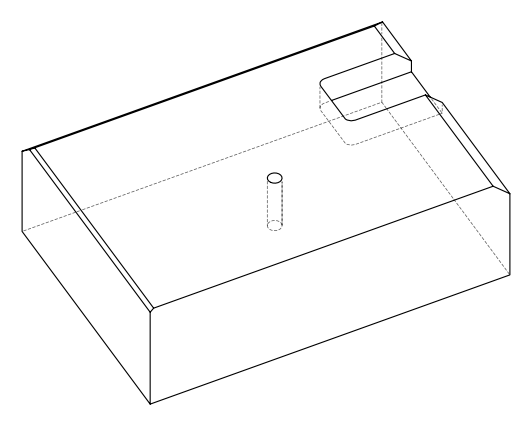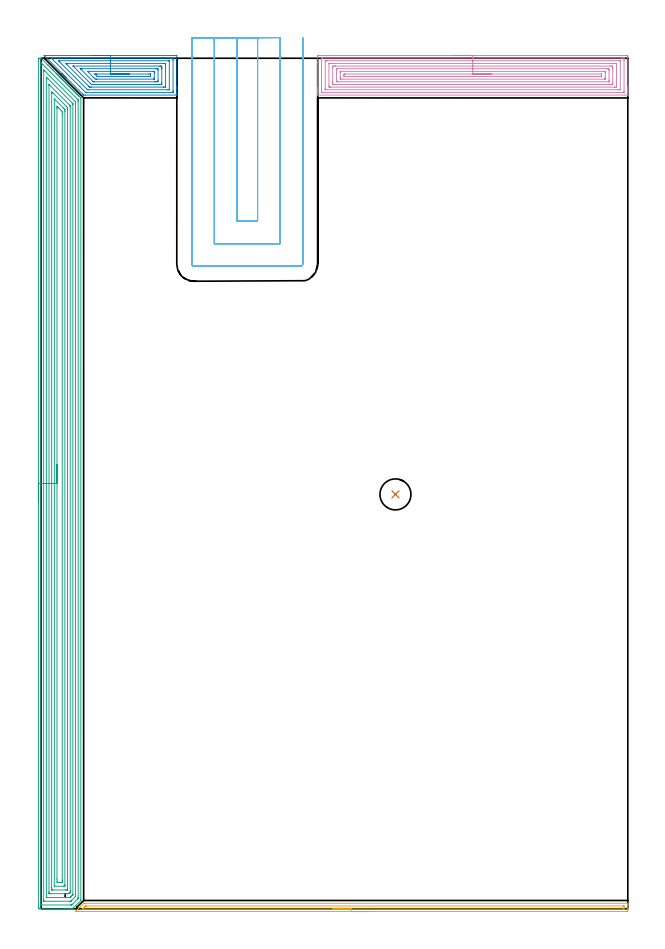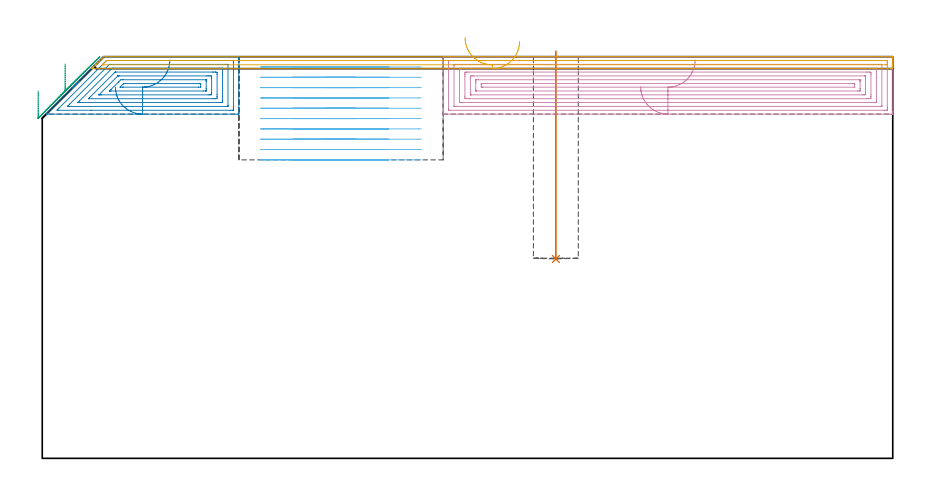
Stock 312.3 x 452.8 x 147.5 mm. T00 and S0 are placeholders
(PLAN: 6 operations, 2 tool changes, 67.4 min)
(1 INDEXABLE_INSERT_DRILL_BLIND_HOLE_FROM_SOLID | STEP1POCKET | NXT0302_004 | 0.31 min | 15811 mm3)
(2 AREA_MILL | FG_CHAMFER_SURFACE | UGT0205_001 | 4.16 min | 17662 mm3)
(3 AREA_MILL_1 | FG_CHAMFER_SURFACE_1 | UGT0205_001 | 28.77 min | 112359 mm3)
(4 AREA_MILL_2 | FG_CHAMFER_SURFACE_2 | UGT0205_001 | 10.86 min | 38532 mm3)
(5 AREA_MILL_3 | FG_CHAMFER_SURFACE_3 | UGT0205_001 | 4.84 min | 2818 mm3)
(6 MILL_SLOT | SLOT_PARTIAL_RECTANGULAR | NXT0201_012 | Follow Part, ap 4, ae 75% | 18.44 min | 332544 mm3)
(TOOL NXT0302_004 | Index. Insert Drill 16.5mm [880-D1650L20-05] | D16.5 PA176 FL83 Z2)
(TOOL UGT0205_001 | Chamfer Mill 20 x 3 x 45 deg. | D20 FL50 Z2)
(TOOL NXT0201_012 | ENDMILL 16mm [2P460-1600-NA 1630] | D16 FL38 Z6)
(OP 1 INDEXABLE_INSERT_DRILL_BLIND_HOLE_FROM_SOLID)
G17 G21 G94 G90
T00 M6
G54
G17 G0 G90 X188.6 Y220.6 S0 M3
G43 Z157.5 H1
G94 G81 G98 Z73.2 F250. R149.5
G80
M5
M2
(OP 2 AREA_MILL)
G17 G21 G94 G90
T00 M6
G54
G17 G0 G90 X26.85 Y454.3 S1061 M3
G43 Z157.5 H0
Z136.4
G94 G1 X26.888 Z135.528 F250.
X27.002 Z134.663
X27.191 Z133.812
X27.453 Z132.98
X27.787 Z132.174
X28.19 Z131.4
X28.658 Z130.664
X29.19 Z129.972
X29.779 Z129.329
X30.422 Z128.74
X31.114 Z128.208
X31.85 Z127.74
X32.624 Z127.337
X33.43 Z127.003
X34.262 Z126.741
X35.114 Z126.552
X35.978 Z126.438
X36.85 Z126.4
X71.611
X72.072 Y454.294 Z126.403
X72.19 Y454.291 Z126.406
X72.2 Y454.168 Z126.529
Y437.732 Z142.963
Y437.15 Z143.544
Y436.554 Z144.143
Y436.27 Z144.426
Y434.51 Z146.184
Y433.943 Z146.756
Y433.631 Z147.068
X72.199 Y433.476 Z147.223
X72.19 Y433.206 Z147.493
X72.056 Y433.2 Z147.5
X23.48
X22.619 Y433.205 Z147.495
X22.6 Y433.207 Z147.493
X22.589 Y433.213 Z147.486
X22.169 Y433.631 Z147.069
X13.503 Y442.295 Z138.402
X13.368 Y442.43 Z138.266
X13.231 Y442.568 Z138.129
X13.069 Y442.73 Z137.968
X12.928 Y442.87 Z137.826
X12.785 Y443.014 Z137.684
X12.635 Y443.164 Z137.533
X12.488 Y443.31 Z137.385
X12.339 Y443.46 Z137.238
X12.2 Y443.599 Z137.099
X12.048 Y443.75 Z136.945
X11.894 Y443.905 Z136.793
X11.766 Y444.033 Z136.665
X11.607 Y444.19 Z136.505
X11.448 Y444.351 Z136.347
X11.331 Y444.468 Z136.23
X11.167 Y444.63 Z136.065
X11.002 Y444.797 Z135.901
X1.801 Y453.998 Z126.701
X1.644 Y454.159 Z126.54
X1.519 Y454.293 Z126.406
X1.644 Y454.3 Z126.4
X36.85
Y452.886 Z127.814
X69.042
X69.828 Y452.885 Z127.815
X69.935 Y452.884 Z127.816
X70.174 Y452.879 Z127.821
X70.19 Y452.802 Z127.898
X70.197 Y452.626 Z128.074
X70.199 Y452.11 Z128.59
X70.2 Y451.742 Z128.958
X70.199 Y435.39 Z145.31
X70.198 Y435.025 Z145.675
X70.19 Y434.657 Z146.043
X70.187 Y434.62 Z146.08
X70.171 Y434.619 Z146.081
X70.123 Y434.616 Z146.084
X70.025 Y434.615 Z146.085
X69.828 Y434.614 Z146.086
X24.266 Y434.615 Z146.085
X23.874 Y434.618 Z146.082
X23.678 Y434.621 Z146.079
X23.632 Y434.629 Z146.071
X23.575 Y434.681 Z146.019
X23.48 Y434.771 Z145.929
X20.643 Y437.606 Z143.094
X6.141 Y452.11 Z128.59
X5.654 Y452.599 Z128.101
X5.461 Y452.8 Z127.9
X5.41 Y452.879 Z127.821
X5.654 Y452.884 Z127.816
X5.761 Y452.885 Z127.815
X17.91 Y452.886 Z127.814
X36.85
Y451.472 Z129.228
X67.801 Y451.471 Z129.229
X68.045 Y451.469 Z129.231
X68.127 Y451.468 Z129.232
X68.183 Y451.465 Z129.235
X68.19 Y451.382 Z129.318
X68.196 Y451.23 Z129.47
X68.199 Y451.078 Z129.622
Y436.27 Z144.43
X68.198 Y436.12 Z144.581
X68.193 Y436.068 Z144.632
X68.189 Y436.035 Z144.665
X68.167 Y436.034 Z144.666
X68.045 Y436.031 Z144.669
X67.399 Y436.029 Z144.671
X67.154 Y436.028 Z144.672
X25.263 Y436.029 Z144.671
X25.018 Y436.03 Z144.67
X24.855 Y436.032 Z144.668
X24.725 Y436.035 Z144.665
X24.667 Y436.044 Z144.656
X24.372 Y436.327 Z144.373
X10.111 Y450.588 Z130.112
X9.476 Y451.23 Z129.47
X9.268 Y451.443 Z129.257
X9.255 Y451.465 Z129.235
X9.327 Y451.467 Z129.233
X9.457 Y451.47 Z129.23
X9.621 Y451.471 Z129.229
X9.866 Y451.472 Z129.228
X36.85
Y450.057 Z130.643
X65.372
X65.669 Y450.056 Z130.644
X66.089 Y450.052 Z130.648
X66.182 Y450.05 Z130.65
X66.19 Y449.887 Z130.813
X66.199 Y449.532 Z131.168
X66.2 Y449.47 Z131.23
X66.199 Y437.621 Z143.079
X66.197 Y437.519 Z143.181
X66.193 Y437.469 Z143.231
X66.19 Y437.45 Z143.25
X66.164 Y437.448 Z143.252
X65.965 Y437.445 Z143.255
X65.372 Y437.443 Z143.257
X65.075
X26.749
X26.154 Y437.444 Z143.256
X25.854 Y437.446 Z143.254
X25.715 Y437.45 Z143.25
X25.415 Y437.738 Z142.962
X25.263 Y437.886 Z142.814
X13.679 Y449.47 Z131.23
X13.248 Y449.908 Z130.792
X13.145 Y450.015 Z130.685
X13.114 Y450.051 Z130.649
X13.141 Y450.053 Z130.647
X13.23 Y450.055 Z130.645
X13.676 Y450.057 Z130.643
X13.972
X36.85
Y448.643 Z132.057
X62.698
X63.538 Y448.64 Z132.06
X63.589 Y448.638 Z132.062
X64.19 Y448.59 Z132.11
X64.198 Y447.988 Z132.712
X64.199 Y447.71 Z132.99
X64.2 Y447.107 Z133.593
X64.199 Y439.79 Z140.91
X64.196 Y439.191 Z141.509
X64.19 Y438.91 Z141.79
X63.638 Y438.862 Z141.838
X63.589 Y438.86 Z141.84
X62.752 Y438.857 Z141.843
X62.698
X27.046
X26.992 Y438.859 Z141.841
X26.884 Y438.864 Z141.836
X26.737 Y438.873 Z141.827
X26.696 Y438.91 Z141.79
X26.154 Y439.444 Z141.256
X17.241 Y448.357 Z132.343
X17.012 Y448.59 Z132.11
X16.981 Y448.624 Z132.076
X16.972 Y448.636 Z132.064
X17.026 Y448.639 Z132.061
X17.133 Y448.642 Z132.058
X17.187 Y448.643 Z132.057
X17.241
X36.85
Y447.229 Z133.471
X60.915 Y447.228 Z133.472
X61.405 Y447.226 Z133.474
X61.806 Y447.222 Z133.478
X62.19 Y447.212 Z133.488
X62.195 Y446.83 Z133.87
X62.199 Y446.442 Z134.258
Y441.162 Z139.538
X62.196 Y440.67 Z140.03
X62.193 Y440.289 Z140.411
X61.806 Y440.278 Z140.422
X61.317 Y440.273 Z140.427
X60.915 Y440.272 Z140.428
X60.428 Y440.271 Z140.429
X28.341
X27.937 Y440.273 Z140.427
X27.803 Y440.276 Z140.424
X27.784 Y440.278 Z140.422
X27.766 Y440.29 Z140.41
X27.728 Y440.323 Z140.377
X27.656 Y440.392 Z140.308
X20.936 Y447.113 Z133.587
X20.855 Y447.196 Z133.504
X20.834 Y447.22 Z133.48
Y447.224 Z133.476
X20.837 Y447.225 Z133.475
X20.889 Y447.227 Z133.473
X21.294 Y447.229 Z133.471
X21.698
X36.85
Y445.815 Z134.885
X59.27 Y445.814 Z134.886
X60.024 Y445.81 Z134.89
X60.168 Y445.808 Z134.892
X60.191 Y445.795 Z134.905
X60.196 Y445.78 Z134.92
X60.2 Y445.07 Z135.63
Y444.896 Z135.804
Y442.256 Z138.444
X60.199 Y442.082 Z138.618
X60.193 Y441.735 Z138.965
X60.19 Y441.692 Z139.008
X60.186 Y441.69 Z139.01
X60.165 Y441.688 Z139.012
X60.118 Y441.686 Z139.014
X60.024 Y441.685 Z139.015
X29.72 Y441.686 Z139.014
X29.582
X28.828 Y441.692 Z139.008
X28.07 Y442.43 Z138.27
X27.937 Y442.561 Z138.139
X25.263 Y445.235 Z135.465
X24.716 Y445.793 Z134.907
X24.707 Y445.809 Z134.891
X24.732 Y445.81 Z134.89
X24.807 Y445.813 Z134.887
X24.959 Y445.814 Z134.886
X25.263 Y445.815 Z134.885
X36.85
Y444.4 Z136.3
X57.35
X58.03 Y444.399 Z136.301
X58.127 Y444.396 Z136.304
X58.145 Y444.394 Z136.306
X58.19 Y444.375 Z136.325
X58.199 Y444.232 Z136.468
X58.198 Y443.31 Z137.39
X58.19 Y443.107 Z137.593
X57.776 Y443.102 Z137.598
X57.562 Y443.1 Z137.6
X30.611
X29.931 Y443.102 Z137.598
X29.88 Y443.104 Z137.596
X29.858 Y443.106 Z137.594
X29.808 Y443.149 Z137.551
X29.72 Y443.229 Z137.471
X28.758 Y444.19 Z136.51
X28.689 Y444.262 Z136.438
X28.569 Y444.39 Z136.31
X28.622 Y444.394 Z136.306
X28.828 Y444.397 Z136.303
X29.507 Y444.4 Z136.3
X29.72
X36.85
X37.722 Z136.338
X38.586 Z136.451
X39.438 Z136.64
X40.27 Z136.903
X41.076 Z137.236
X41.85 Z137.639
X42.586 Z138.108
X43.278 Z138.639
X43.921 Z139.228
X44.51 Z139.872
X45.041 Z140.564
X45.51 Z141.3
X45.913 Z142.073
X46.247 Z142.879
X46.509 Z143.711
X46.698 Z144.563
X46.812 Z145.428
X46.85 Z146.3
G0 Z157.5
M5
M2
(OP 3 AREA_MILL_1)
G17 G21 G94 G90
T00 M6
G54
G17 G0 G90 X-1.5 Y216.4 S1061 M3
G43 Z157.5 H0
Z134.9
G94 G1 Y216.438 Z134.028 F250.
Y216.552 Z133.163
Y216.741 Z132.312
Y217.003 Z131.48
Y217.337 Z130.674
Y217.74 Z129.9
Y218.208 Z129.164
Y218.74 Z128.472
Y219.329 Z127.829
Y219.972 Z127.24
Y220.664 Z126.708
Y221.4 Z126.24
Y222.174 Z125.837
Y222.98 Z125.503
Y223.812 Z125.241
Y224.663 Z125.052
Y225.528 Z124.938
Y226.4 Z124.9
Y452.47
X-1.497 Y452.618 Z124.903
X-1.491 Y452.798 Z124.905
X-0.903 Y452.8 Z125.491
X-0.176 Z126.223
X-0.011 Y452.793 Z126.389
X0. Y452.79 Z126.399
X0.183 Y452.618 Z126.581
X3.4 Y449.4 Z129.8
X3.557 Y449.245 Z129.954
X3.611 Y449.19 Z130.009
X4.285 Y448.515 Z130.685
X4.449 Y448.353 Z130.845
X4.505 Y448.296 Z130.903
X5.17 Y447.63 Z131.57
X5.341 Y447.461 Z131.737
X5.399 Y447.402 Z131.797
X6.055 Y446.745 Z132.455
X6.232 Y446.569 Z132.629
X6.293 Y446.508 Z132.691
X6.94 Y445.86 Z133.34
X7.124 Y445.677 Z133.521
X7.826 Y444.974 Z134.226
X8.016 Y444.785 Z134.413
X8.081 Y444.72 Z134.48
X8.248 Y444.552 Z134.647
X8.313 Y444.488 Z134.71
X8.379 Y444.422 Z134.778
X8.545 Y444.255 Z134.944
X8.611 Y444.191 Z135.007
X8.677 Y444.124 Z135.076
X8.842 Y443.959 Z135.241
X8.908 Y443.894 Z135.305
X8.975 Y443.826 Z135.374
X9.138 Y443.662 Z135.537
X9.205 Y443.596 Z135.602
X9.273 Y443.527 Z135.672
X9.435 Y443.366 Z135.834
X9.503 Y443.299 Z135.899
X9.571 Y443.229 Z135.97
X9.731 Y443.069 Z136.13
X9.8 Y443.002 Z136.196
X9.869 Y442.931 Z136.268
X10.028 Y442.773 Z136.427
X10.097 Y442.704 Z136.494
X10.167 Y442.633 Z136.566
X10.324 Y442.476 Z136.723
X10.395 Y442.407 Z136.791
X10.465 Y442.335 Z136.864
X10.621 Y442.18 Z137.02
X10.692 Y442.11 Z137.088
X10.763 Y442.037 Z137.162
X10.917 Y441.883 Z137.316
X10.989 Y441.813 Z137.385
X11.061 Y441.739 Z137.46
X11.214 Y441.587 Z137.613
X11.286 Y441.515 Z137.683
X11.359 Y441.441 Z137.758
X11.51 Y441.29 Z137.91
X11.584 Y441.218 Z137.98
X11.657 Y441.143 Z138.056
X11.807 Y440.993 Z138.206
X11.881 Y440.921 Z138.277
X11.955 Y440.845 Z138.355
X12.104 Y440.697 Z138.503
X12.178 Y440.623 Z138.575
X12.253 Y440.547 Z138.653
X12.4 Y440.4 Z138.799
X12.476 Y440.326 Z138.872
X12.551 Y440.249 Z138.951
X12.697 Y440.104 Z139.096
X12.773 Y440.029 Z139.169
X12.85 Y439.951 Z139.249
X12.993 Y439.807 Z139.392
X13.07 Y439.732 Z139.466
X13.148 Y439.653 Z139.547
X13.29 Y439.511 Z139.689
X13.367 Y439.434 Z139.764
X13.446 Y439.355 Z139.845
X13.586 Y439.214 Z139.985
X13.665 Y439.137 Z140.061
X13.744 Y439.057 Z140.143
X13.883 Y438.918 Z140.282
X13.962 Y438.84 Z140.358
X14.042 Y438.759 Z140.441
X14.179 Y438.621 Z140.579
X14.259 Y438.542 Z140.656
X14.34 Y438.461 Z140.739
X14.476 Y438.324 Z140.875
X14.557 Y438.245 Z140.953
X14.638 Y438.163 Z141.037
X14.772 Y438.028 Z141.172
X14.854 Y437.948 Z141.25
X14.936 Y437.865 Z141.335
X15.069 Y437.731 Z141.468
X15.151 Y437.651 Z141.547
X15.234 Y437.567 Z141.633
X15.366 Y437.435 Z141.765
X15.449 Y437.353 Z141.845
X15.532 Y437.268 Z141.931
X15.662 Y437.138 Z142.061
X15.746 Y437.056 Z142.142
X15.83 Y436.97 Z142.229
X15.959 Y436.842 Z142.358
X16.043 Y436.759 Z142.439
X16.128 Y436.672 Z142.527
X16.255 Y436.545 Z142.654
X16.34 Y436.461 Z142.737
X16.426 Y436.374 Z142.825
X16.552 Y436.249 Z142.951
X16.638 Y436.164 Z143.034
X16.724 Y436.076 Z143.123
X16.848 Y435.952 Z143.248
X16.935 Y435.867 Z143.331
X17.022 Y435.778 Z143.421
X17.145 Y435.655 Z143.544
X17.232 Y435.57 Z143.628
X17.32 Y435.48 Z143.719
X17.441 Y435.359 Z143.841
X17.53 Y435.272 Z143.926
X17.618 Y435.182 Z144.018
X17.738 Y435.062 Z144.137
X17.827 Y434.975 Z144.223
X17.916 Y434.884 Z144.316
X18.035 Y434.766 Z144.434
X18.124 Y434.678 Z144.52
X18.214 Y434.586 Z144.614
X18.331 Y434.469 Z144.73
X18.421 Y434.38 Z144.818
X18.512 Y434.288 Z144.912
X18.628 Y434.173 Z145.027
X18.719 Y434.083 Z145.115
X18.81 Y433.99 Z145.21
X18.924 Y433.876 Z145.324
X19.016 Y433.786 Z145.412
X19.108 Y433.692 Z145.508
X19.221 Y433.58 Z145.62
X19.313 Y433.489 Z145.709
X19.406 Y433.394 Z145.806
X19.517 Y433.283 Z145.917
X19.611 Y433.191 Z146.007
X19.704 Y433.096 Z146.104
X19.814 Y432.987 Z146.213
X19.908 Y432.894 Z146.304
X20.003 Y432.798 Z146.402
X20.11 Y432.69 Z146.51
X20.205 Y432.597 Z146.601
X20.301 Y432.5 Z146.7
X20.948 Y431.852 Z147.347
X21.052 Y431.747 Z147.448
X21.096 Y431.695 Z147.489
X21.1 Y431.606 Z147.5
Y5.1
X21.097 Y4.405 Z147.488
X20.957 Y4.257 Z147.357
X16.828 Y0.128 Z143.227
X16.7 Y0.01 Z143.095
X16.572 Y0. Z142.971
X15.878 Z142.277
X15.151 Z141.547
X13.896 Z140.293
X12.476 Z138.871
X-0.903 Y0.001 Z125.495
X-1.13 Y0.003 Z125.267
X-1.492 Y0.007 Z124.906
X-1.493 Y0.037 Z124.904
X-1.498 Y0.629 Z124.902
X-1.5 Y1.228 Z124.9
Y226.4
X-0.086 Z126.314
Y449.563
X-0.08 Y450.383 Z126.32
X-0.079 Y450.397 Z126.321
X-0.038 Y450.383 Z126.362
X-0.011 Y450.359 Z126.389
X0.862 Y449.488 Z127.262
X19.62 Y430.73 Z146.02
X19.637 Y430.711 Z146.037
X19.662 Y430.676 Z146.062
X19.679 Y430.643 Z146.079
X19.685 Y429.817 Z146.085
Y429.742
Y5.919
Y5.844
X19.681 Y5.693 Z146.081
X19.674 Y5.436 Z146.074
X19.611 Y5.367 Z146.011
X19.48 Y5.231 Z145.88
X19.35 Y5.1 Z145.75
X16.667 Y2.417 Z143.067
X16.351 Y2.109 Z142.751
X16.249 Y2.011 Z142.649
X16.043 Y2.007 Z142.443
X15.566 Y2.001 Z141.966
X0.405 Z126.805
X-0.011 Y2.007 Z126.389
X-0.068 Y2.01 Z126.332
X-0.079 Y2.017 Z126.321
X-0.082 Y2.091 Z126.318
X-0.084 Y2.191 Z126.316
X-0.086 Y2.493 Z126.314
Y226.4
X1.328 Z127.728
X1.329 Y445.912 Z127.729
X1.33 Y446.356 Z127.73
X1.333 Y446.506 Z127.733
X1.335 Y446.543 Z127.735
X1.411 Y446.477 Z127.811
X1.556 Y446.339 Z127.956
X1.773 Y446.127 Z128.173
X18.083 Y429.817 Z144.483
X18.168 Y429.728 Z144.568
X18.234 Y429.655 Z144.634
X18.265 Y429.617 Z144.665
X18.266 Y429.594 Z144.666
X18.27 Y429.374 Z144.67
X18.271 Y428.923 Z144.671
Y428.477
Y6.665
X18.27 Y6.554 Z144.67
X18.267 Y6.499 Z144.667
X18.264 Y6.476 Z144.664
X18.253 Y6.461 Z144.653
X17.827 Y6.026 Z144.227
X17.811 Y6.01 Z144.211
X16.043 Y4.242 Z142.443
X16.006 Y4.206 Z142.406
X15.832 Y4.041 Z142.232
X15.8 Y4.012 Z142.2
X15.698 Y4.007 Z142.098
X15.562 Y4.003 Z141.962
X15.356 Y4. Z141.756
X15.151 Z141.551
X1.773 Y4.001 Z128.173
X1.568 Y4.003 Z127.968
X1.431 Y4.008 Z127.831
X1.335 Y4.013 Z127.735
X1.333 Y4.058 Z127.733
X1.331 Y4.206 Z127.731
X1.329 Y4.651 Z127.729
X1.328 Y226.4 Z127.728
X2.743 Z129.143
Y442.335
X2.745 Y442.651 Z129.145
X2.747 Y442.688 Z129.147
X2.748 Y442.691 Z129.148
X2.759 Y442.684 Z129.159
X2.807 Y442.642 Z129.207
X3.557 Y441.895 Z129.957
X16.528 Y428.923 Z142.928
X16.689 Y428.758 Z143.089
X16.817 Y428.624 Z143.217
X16.851 Y428.586 Z143.251
X16.853 Y428.565 Z143.253
X16.855 Y428.515 Z143.255
X16.857 Y428.107 Z143.257
Y428.029
Y7.782
X16.854 Y7.578 Z143.254
X16.851 Y7.529 Z143.251
X16.848 Y7.508 Z143.248
X16.832 Y7.49 Z143.232
X16.768 Y7.42 Z143.168
X16.587 Y7.237 Z142.987
X16.239 Y6.888 Z142.639
X16.043 Y6.692 Z142.443
X15.693 Y6.345 Z142.093
X15.511 Y6.167 Z141.911
X15.366 Y6.027 Z141.766
X15.151 Y6.001 Z141.551
X15.145 Y6. Z141.545
X3.111 Y6.001 Z129.511
X2.892 Y6.003 Z129.292
X2.782 Y6.007 Z129.182
X2.757 Y6.01 Z129.157
X2.749 Y6.02 Z129.149
X2.743 Y6.888 Z129.143
Y226.4
X4.157 Z130.557
X4.158 Y438.156 Z130.558
X4.162 Y438.759 Z130.562
X4.164 Y438.815 Z130.564
X4.168 Y438.822 Z130.568
X4.239 Y438.759 Z130.639
X4.449 Y438.552 Z130.849
X15.151 Y427.85 Z141.551
X15.328 Y427.669 Z141.728
X15.416 Y427.577 Z141.816
X15.435 Y427.555 Z141.835
X15.438 Y427.51 Z141.838
X15.44 Y427.427 Z141.84
X15.442 Y427.135 Z141.842
X15.443 Y426.842 Z141.843
X15.442 Y9.571 Z141.842
X15.441 Y9.28 Z141.841
X15.436 Y8.676 Z141.836
X15.429 Y8.539 Z141.829
X15.36 Y8.467 Z141.76
X15.151 Y8.256 Z141.551
X14.912 Y8.022 Z141.312
X14.259 Y8.006 Z140.659
X14.041 Y8.002 Z140.441
X13.367 Y8. Z139.767
X13.15 Z139.55
X5.123 Z131.523
X4.449 Y8.002 Z130.849
X4.228 Y8.004 Z130.628
X4.17 Y8.01 Z130.57
X4.164 Y8.026 Z130.564
X4.161 Y8.07 Z130.561
X4.158 Y8.676 Z130.558
X4.157 Y8.969 Z130.557
Y226.4
X5.571 Z131.971
X5.572 Y434.056 Z131.972
X5.573 Y434.288 Z131.973
X5.578 Y434.944 Z131.978
X6.232 Y434.319 Z132.632
X6.264 Y434.288 Z132.664
X13.367 Y427.184 Z139.767
X13.415 Y427.135 Z139.815
X14.022 Y426.479 Z140.422
X14.024 Y426.241 Z140.424
X14.028 Y425.578 Z140.428
Y10.465
X14.026 Y10.133 Z140.426
X14.024 Y10.051 Z140.424
X14.022 Y10.018 Z140.422
X13.985 Y10.01 Z140.385
X13.828 Y10.003 Z140.228
X13.367 Y10.001 Z139.767
X12.939 Y10. Z139.339
X6.232 Y10.001 Z132.632
X5.801 Y10.003 Z132.201
X5.614 Y10.01 Z132.014
X5.578 Y10.017 Z131.978
X5.576 Y10.084 Z131.976
X5.573 Y10.232 Z131.973
X5.572 Y10.465 Z131.972
X5.571 Y11.128 Z131.971
Y226.4
X6.985 Z133.385
Y430.851
X6.987 Y430.99 Z133.387
X6.99 Y431.082 Z133.39
X6.992 Y431.099 Z133.392
X7.001 Y431.094 Z133.401
X7.035 Y431.065 Z133.435
X7.124 Y430.978 Z133.524
X11.862 Y426.241 Z138.262
X12.476 Y425.618 Z138.876
X12.607 Y425.48 Z139.007
X12.611 Y425.347 Z139.011
X12.613 Y425.208 Z139.013
X12.615 Y424.452 Z139.015
X12.614 Y13.008 Z139.014
X12.61 Y12.253 Z139.01
X12.608 Y12.12 Z139.008
X12.596 Y12.01 Z138.996
X12.476 Y12.007 Z138.876
X11.836 Y12. Z138.236
X7.124 Z133.524
X7.04 Y12.002 Z133.44
X7.01 Y12.005 Z133.41
X6.997 Y12.009 Z133.397
X6.992 Y12.023 Z133.392
X6.988 Y12.114 Z133.388
X6.986 Y12.253 Z133.386
X6.985 Y226.4 Z133.385
X8.399 Z134.799
X8.4 Y426.241 Z134.8
X8.401 Y426.749 Z134.801
X8.405 Y427.135 Z134.805
X8.407 Y427.234 Z134.807
X8.514 Y427.135 Z134.914
X8.908 Y426.744 Z135.308
X9.413 Y426.241 Z135.813
X10.692 Y424.959 Z137.092
X11.193 Y424.452 Z137.593
X11.198 Y423.945 Z137.598
X11.2 Y422.664 Z137.6
Y15.32
X11.199 Y14.935 Z137.599
X11.197 Y14.429 Z137.597
X11.193 Y14.041 Z137.593
X10.731 Y14.002 Z137.131
X10.692 Y14.001 Z137.092
X9.841 Y14. Z136.241
X8.948 Y14.001 Z135.348
X8.908 Y14.003 Z135.308
X8.406 Y14.041 Z134.806
X8.402 Y14.549 Z134.802
X8.399 Y15.83 Z134.799
Y226.4
Y227.272 Z134.838
Y228.136 Z134.951
Y228.988 Z135.14
Y229.82 Z135.403
Y230.626 Z135.736
Y231.4 Z136.139
Y232.136 Z136.608
Y232.828 Z137.139
Y233.471 Z137.728
Y234.06 Z138.372
Y234.591 Z139.064
Y235.06 Z139.799
Y235.463 Z140.573
Y235.797 Z141.379
Y236.059 Z142.211
Y236.248 Z143.063
Y236.362 Z143.928
Y236.4 Z144.799
G0 Z157.5
M5
M2
(OP 4 AREA_MILL_2)
G17 G21 G94 G90
T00 M6
G54
G17 G0 G90 X219.75 Y454.3 S1061 M3
G43 Z157.5 H0
Z136.4
G94 G1 X219.788 Z135.528 F250.
X219.902 Z134.664
X220.091 Z133.812
X220.353 Z132.98
X220.687 Z132.174
X221.09 Z131.4
X221.558 Z130.664
X222.09 Z129.972
X222.679 Z129.329
X223.322 Z128.74
X224.014 Z128.209
X224.75 Z127.74
X225.524 Z127.337
X226.33 Z127.003
X227.162 Z126.741
X228.014 Z126.552
X228.878 Z126.438
X229.75 Z126.4
X311.28
X311.716 Y454.299 Z126.401
X312.147 Y454.295 Z126.403
X312.29 Y454.291 Z126.406
X312.295 Y453.869 Z126.827
X312.3 Y453.292 Z127.404
Y437.727 Z142.968
Y437.15 Z143.544
Y436.544 Z144.153
Y436.27 Z144.426
Y435.664 Z145.033
Y435.39 Z145.306
Y434.843 Z145.857
Y434.51 Z146.189
Y433.631 Z147.068
X312.299 Y433.467 Z147.232
X312.29 Y433.206 Z147.493
X312.161 Y433.2 Z147.5
X147.339
X147.21 Y433.206 Z147.493
X147.2 Y433.468 Z147.231
Y434.51 Z146.189
Y434.843 Z145.857
Y435.39 Z145.306
Y435.664 Z145.032
Y436.27 Z144.426
Y436.544 Z144.153
Y437.15 Z143.544
Y450.487 Z130.21
Y453.567 Z127.13
X147.203 Y453.869 Z126.827
X147.21 Y454.291 Z126.406
X147.353 Y454.295 Z126.403
X147.784 Y454.3 Z126.4
X229.75
Y452.886 Z127.814
X309.148
X309.934 Y452.885 Z127.815
X310.041 Y452.884 Z127.816
X310.277 Y452.879 Z127.821
X310.29 Y452.803 Z127.897
X310.297 Y452.631 Z128.069
X310.299 Y452.11 Z128.59
X310.3 Y451.748 Z128.952
X310.299 Y435.03 Z145.67
X310.292 Y434.668 Z146.032
X310.29 Y434.624 Z146.076
X310.275 Y434.621 Z146.079
X310.228 Y434.618 Z146.082
X310.13 Y434.615 Z146.085
X309.934 Y434.614 Z146.086
X309.829
X150.352
X149.566 Y434.615 Z146.085
X149.459 Y434.616 Z146.084
X149.223 Y434.621 Z146.079
X149.21 Y434.697 Z146.003
X149.203 Y434.869 Z145.831
X149.201 Y435.39 Z145.31
X149.2 Y435.752 Z144.948
X149.201 Y452.47 Z128.23
X149.208 Y452.832 Z127.868
X149.21 Y452.876 Z127.824
X149.225 Y452.879 Z127.821
X149.272 Y452.882 Z127.818
X149.37 Y452.885 Z127.815
X149.566 Y452.886 Z127.814
X149.671
X229.75
Y451.472 Z129.228
X307.907 Y451.471 Z129.229
X308.152 Y451.47 Z129.23
X308.233 Y451.468 Z129.232
X308.289 Y451.465 Z129.235
X308.294 Y451.376 Z129.324
X308.298 Y451.23 Z129.47
X308.3 Y451.084 Z129.616
X308.299 Y436.125 Z144.575
X308.295 Y436.076 Z144.624
X308.29 Y436.041 Z144.659
X308.272 Y436.035 Z144.665
X308.152 Y436.033 Z144.667
X307.506 Y436.029 Z144.671
X307.261
X151.593
X151.348 Y436.03 Z144.67
X151.267 Y436.032 Z144.668
X151.211 Y436.035 Z144.665
X151.206 Y436.124 Z144.576
X151.202 Y436.27 Z144.43
X151.2 Y436.416 Z144.284
X151.201 Y451.375 Z129.325
X151.205 Y451.424 Z129.276
X151.21 Y451.459 Z129.241
X151.228 Y451.465 Z129.235
X151.348 Y451.467 Z129.233
X151.994 Y451.471 Z129.229
X152.239
X229.75 Y451.472 Z129.228
Y450.057 Z130.643
X305.479
X305.777 Y450.056 Z130.644
X306.194 Y450.052 Z130.648
X306.288 Y450.05 Z130.65
X306.3 Y449.47 Z131.23
X306.299 Y437.625 Z143.075
X306.297 Y437.524 Z143.176
X306.294 Y437.474 Z143.226
X306.291 Y437.453 Z143.247
X306.271 Y437.45 Z143.25
X306.071 Y437.446 Z143.254
X305.479 Y437.443 Z143.257
X305.183
X154.021
X153.723 Y437.444 Z143.256
X153.306 Y437.448 Z143.252
X153.212 Y437.45 Z143.25
X153.2 Y438.03 Z142.67
X153.201 Y449.875 Z130.825
X153.203 Y449.976 Z130.724
X153.206 Y450.026 Z130.674
X153.209 Y450.047 Z130.653
X153.229 Y450.05 Z130.65
X153.429 Y450.054 Z130.646
X154.021 Y450.057 Z130.643
X154.317
X229.75
Y448.643 Z132.057
X302.807
X303.646 Y448.64 Z132.06
X303.697 Y448.638 Z132.062
X304.29 Y448.59 Z132.11
X304.298 Y447.996 Z132.704
X304.299 Y447.71 Z132.99
X304.3 Y447.115 Z133.585
X304.299 Y439.79 Z140.91
X304.296 Y439.199 Z141.501
X304.29 Y438.91 Z141.79
X303.746 Y438.862 Z141.838
X303.697 Y438.86 Z141.84
X302.86 Y438.857 Z141.843
X302.807
X156.693
X155.854 Y438.86 Z141.84
X155.803 Y438.862 Z141.838
X155.21 Y438.91 Z141.79
X155.202 Y439.504 Z141.196
X155.201 Y439.79 Z140.91
X155.2 Y440.385 Z140.315
X155.201 Y447.71 Z132.99
X155.204 Y448.301 Z132.399
X155.21 Y448.59 Z132.11
X155.754 Y448.638 Z132.062
X155.803 Y448.64 Z132.06
X156.64 Y448.643 Z132.057
X156.693
X229.75
Y447.229 Z133.471
X301.025 Y447.228 Z133.472
X301.515 Y447.226 Z133.474
X301.916 Y447.222 Z133.478
X302.29 Y447.203 Z133.497
X302.295 Y446.83 Z133.87
X302.299 Y446.451 Z134.249
X302.3 Y441.171 Z139.529
X302.297 Y440.67 Z140.03
X302.292 Y440.298 Z140.402
X302.286 Y440.278 Z140.422
X302.268 Y440.276 Z140.424
X302.219 Y440.273 Z140.427
X302.118 Y440.272 Z140.428
X301.916 Y440.271 Z140.429
X158.475 Y440.272 Z140.428
X157.985 Y440.274 Z140.426
X157.584 Y440.278 Z140.422
X157.21 Y440.297 Z140.403
X157.205 Y440.67 Z140.03
X157.201 Y441.049 Z139.651
X157.2 Y446.329 Z134.371
X157.203 Y446.83 Z133.87
X157.208 Y447.202 Z133.498
X157.214 Y447.222 Z133.478
X157.232 Y447.224 Z133.476
X157.281 Y447.227 Z133.473
X157.382 Y447.228 Z133.472
X157.584 Y447.229 Z133.471
X229.75
Y445.815 Z134.885
X299.38 Y445.814 Z134.886
X300.134 Y445.81 Z134.89
X300.278 Y445.808 Z134.892
X300.291 Y445.799 Z134.901
X300.297 Y445.789 Z134.911
X300.3 Y445.07 Z135.63
Y444.906 Z135.794
Y442.43 Z138.27
Y442.266 Z138.434
X300.298 Y442.102 Z138.598
X300.292 Y441.773 Z138.927
X300.289 Y441.691 Z139.009
X300.274 Y441.69 Z139.01
X300.228 Y441.687 Z139.013
X300.134 Y441.686 Z139.014
X299.997 Y441.685 Z139.015
X160.12 Y441.686 Z139.014
X159.366 Y441.69 Z139.01
X159.222 Y441.692 Z139.008
X159.21 Y441.701 Z138.999
X159.203 Y441.711 Z138.989
X159.2 Y442.43 Z138.27
Y442.594 Z138.106
Y445.234 Z135.466
X159.202 Y445.398 Z135.302
X159.208 Y445.727 Z134.973
X159.211 Y445.809 Z134.891
X159.226 Y445.81 Z134.89
X159.272 Y445.813 Z134.887
X159.366 Y445.814 Z134.886
X159.503 Y445.815 Z134.885
X229.75
Y444.4 Z136.3
X298.253
X298.271 Y444.398 Z136.302
X298.284 Y444.395 Z136.305
X298.29 Y444.374 Z136.326
X298.299 Y444.242 Z136.458
X298.3 Y444.19 Z136.51
Y443.361 Z137.339
X298.298 Y443.31 Z137.39
X298.29 Y443.11 Z137.59
X297.887 Y443.102 Z137.598
X297.674 Y443.1 Z137.6
X161.247
X161.229 Y443.102 Z137.598
X161.216 Y443.105 Z137.595
X161.21 Y443.126 Z137.574
X161.201 Y443.258 Z137.442
X161.2 Y443.31 Z137.39
Y444.139 Z136.561
X161.202 Y444.19 Z136.51
X161.21 Y444.39 Z136.31
X161.613 Y444.398 Z136.302
X161.826 Y444.4 Z136.3
X229.75
X230.622 Z136.338
X231.486 Z136.451
X232.338 Z136.64
X233.17 Z136.903
X233.976 Z137.236
X234.75 Z137.639
X235.486 Z138.108
X236.178 Z138.639
X236.821 Z139.228
X237.41 Z139.872
X237.942 Z140.564
X238.41 Z141.3
X238.813 Z142.073
X239.147 Z142.879
X239.409 Z143.711
X239.598 Z144.563
X239.712 Z145.428
X239.75 Z146.3
G0 Z157.5
M5
M2
(OP 5 AREA_MILL_3)
G17 G21 G94 G90
T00 M6
G54
G17 G0 G90 X175.25 Y-1.5 S1061 M3
G43 Z157.5 H0
Z153.1
G94 G1 X175.212 Z152.228 F250.
X175.098 Z151.363
X174.909 Z150.512
X174.647 Z149.68
X174.313 Z148.874
X173.91 Z148.1
X173.442 Z147.364
X172.91 Z146.672
X172.321 Z146.029
X171.678 Z145.44
X170.986 Z144.908
X170.25 Z144.44
X169.476 Z144.037
X168.67 Z143.703
X167.838 Z143.441
X166.986 Z143.252
X166.122 Z143.138
X165.25 Z143.1
X18.367
X18.219 Y-1.493 Z143.106
X18.365 Y-1.336 Z143.263
X18.538 Y-1.162 Z143.437
X18.639 Y-1.061 Z143.538
X18.812 Y-0.887 Z143.711
X18.931 Y-0.768 Z143.829
X19.519 Y-0.181 Z144.419
X19.705 Y0.006 Z144.604
X19.812 Y0.113 Z144.71
X20.4 Y0.7 Z145.3
X21.044 Y1.345 Z145.944
X21.937 Y2.237 Z146.837
X22.593 Y2.894 Z147.492
X23.276 Y2.9 Z147.5
X312.135
X312.296 Y2.901 Z147.492
X312.297 Y2.9 Z147.491
X312.3 Y2.575 Z147.174
Y2.233 Z146.833
Y1.581 Z146.175
Y0.374 Z144.97
Y-0.181 Z144.414
Y-0.784 Z143.811
X312.297 Y-1.061 Z143.534
X312.29 Y-1.491 Z143.105
X312.128 Y-1.495 Z143.102
X311.688 Y-1.5 Z143.1
X165.25
Y-0.086 Z144.514
X22.287
X22.123 Y-0.084 Z144.516
X22.083 Y-0.082 Z144.518
X22.078 Y-0.08 Z144.52
Y-0.077 Z144.523
X22.092 Y-0.06 Z144.54
X22.175 Y0.025 Z144.625
X22.261 Y0.111 Z144.711
X23.062 Y0.912 Z145.512
X23.276 Y1.127 Z145.727
X23.507 Y1.353 Z145.953
X23.605 Y1.446 Z146.046
X23.633 Y1.471 Z146.071
X23.673 Y1.479 Z146.079
X23.771 Y1.481 Z146.081
X24.169 Y1.485 Z146.085
X24.266 Y1.486 Z146.086
X309.902 Y1.485 Z146.085
X310. Y1.484 Z146.084
X310.263 Y1.479 Z146.079
X310.29 Y1.393 Z145.993
X310.296 Y1.192 Z145.792
X310.298 Y0.7 Z145.3
X310.297 Y0.31 Z144.91
X310.29 Y-0.078 Z144.522
X309.902 Y-0.084 Z144.516
X309.805 Y-0.085 Z144.515
X165.25 Y-0.086 Z144.514
X164.378 Z144.552
X163.514 Z144.666
X162.662 Z144.855
X161.83 Z145.117
X161.024 Z145.451
X160.25 Z145.854
X159.514 Z146.323
X158.822 Z146.854
X158.179 Z147.443
X157.59 Z148.086
X157.058 Z148.778
X156.59 Z149.514
X156.187 Z150.288
X155.853 Z151.094
X155.591 Z151.926
X155.402 Z152.778
X155.288 Z153.643
X155.25 Z154.514
G0 Z157.5
M5
M2
(OP 6 MILL_SLOT)
G17 G21 G94 G90
T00 M6
G54
G17 G0 G90 X104.167 Y463.8 S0 M3
G43 Z157.5 H1
Z143.71
G94 G1 X104.199 Y460.8 F250.
G2 X104.2 Y460.546 R24. F500.
G1 Y366.1
X115.2
Y460.546
G2 X115.201 Y460.8 R24.
G1 X115.233 Y463.8 F250.
X92.134 Y463.799
X92.197 Y460.8
G2 X92.2 Y460.546 R12. F500.
G1 Y354.1
X127.2
Y460.546
G2 X127.203 Y460.8 R12.
G1 X127.266 Y463.799 F250.
X80.2 Y463.546
Y460.546
Y343.2 F500.
G3 X81.3 Y342.1 R1.1
G1 X138.1
G3 X139.2 Y343.2 R1.1
G1 Y460.546
Y463.546 F250.
G0 X104.167 Y463.8 Z139.92
G1 X104.199 Y460.8
G2 X104.2 Y460.546 R24. F500.
G1 Y366.1
X115.2
Y460.546
G2 X115.201 Y460.8 R24.
G1 X115.233 Y463.8 F250.
X92.134 Y463.799
X92.197 Y460.8
G2 X92.2 Y460.546 R12. F500.
G1 Y354.1
X127.2
Y460.546
G2 X127.203 Y460.8 R12.
G1 X127.266 Y463.799 F250.
X80.2 Y463.546
Y460.546
Y343.2 F500.
G3 X81.3 Y342.1 R1.1
G1 X138.1
G3 X139.2 Y343.2 R1.1
G1 Y460.546
Y463.546 F250.
G0 X104.167 Y463.8 Z136.13
G1 X104.199 Y460.8
G2 X104.2 Y460.546 R24. F500.
G1 Y366.1
X115.2
Y460.546
G2 X115.201 Y460.8 R24.
G1 X115.233 Y463.8 F250.
X92.134 Y463.799
X92.197 Y460.8
G2 X92.2 Y460.546 R12. F500.
G1 Y354.1
X127.2
Y460.546
G2 X127.203 Y460.8 R12.
G1 X127.266 Y463.799 F250.
X80.2 Y463.546
Y460.546
Y343.2 F500.
G3 X81.3 Y342.1 R1.1
G1 X138.1
G3 X139.2 Y343.2 R1.1
G1 Y460.546
Y463.546 F250.
G0 X104.2 Y463.8 Z132.34
G1 Y460.8
Y366.1 F500.
X115.2
Y460.8
Y463.8 F250.
X92.2
Y460.8
Y354.1 F500.
X127.2
Y460.8
Y463.8 F250.
X80.2
Y460.8
Y343.2 F500.
G3 X81.3 Y342.1 R1.1
G1 X138.1
G3 X139.2 Y343.2 R1.1
G1 Y460.8
Y463.8 F250.
G0 X104.2 Z128.55
G1 Y460.8
Y366.1 F500.
X115.2
Y460.8
Y463.8 F250.
X92.2
Y460.8
Y354.1 F500.
X127.2
Y460.8
Y463.8 F250.
X80.2
Y460.8
Y343.2 F500.
G3 X81.3 Y342.1 R1.1
G1 X138.1
G3 X139.2 Y343.2 R1.1
G1 Y460.8
Y463.8 F250.
G0 X104.2 Z124.76
G1 Y460.8
Y366.1 F500.
X115.2
Y460.8
Y463.8 F250.
X92.2
Y460.8
Y354.1 F500.
X127.2
Y460.8
Y463.8 F250.
X80.2
Y460.8
Y343.2 F500.
G3 X81.3 Y342.1 R1.1
G1 X138.1
G3 X139.2 Y343.2 R1.1
G1 Y460.8
Y463.8 F250.
G0 X104.2 Z120.97
G1 Y460.8
Y366.1 F500.
X115.2
Y460.8
Y463.8 F250.
X92.2
Y460.8
Y354.1 F500.
X127.2
Y460.8
Y463.8 F250.
X80.2
Y460.8
Y343.2 F500.
G3 X81.3 Y342.1 R1.1
G1 X138.1
G3 X139.2 Y343.2 R1.1
G1 Y460.8
Y463.8 F250.
G0 X104.2 Z117.18
G1 Y460.8
Y366.1 F500.
X115.2
Y460.8
Y463.8 F250.
X92.2
Y460.8
Y354.1 F500.
X127.2
Y460.8
Y463.8 F250.
X80.2
Y460.8
Y343.2 F500.
G3 X81.3 Y342.1 R1.1
G1 X138.1
G3 X139.2 Y343.2 R1.1
G1 Y460.8
Y463.8 F250.
G0 X104.2 Z113.39
G1 Y460.8
Y366.1 F500.
X115.2
Y460.8
Y463.8 F250.
X92.2
Y460.8
Y354.1 F500.
X127.2
Y460.8
Y463.8 F250.
X80.2
Y460.8
Y343.2 F500.
G3 X81.3 Y342.1 R1.1
G1 X138.1
G3 X139.2 Y343.2 R1.1
G1 Y460.8
Y463.8 F250.
G0 X104.2 Z109.6
G1 Y460.8
Y366.1 F500.
X115.2
Y460.8
Y463.8 F250.
X92.2
Y460.8
Y354.1 F500.
X127.2
Y460.8
Y463.8 F250.
X80.2
Y460.8
Y343.2 F500.
G3 X81.3 Y342.1 R1.1
G1 X138.1
G3 X139.2 Y343.2 R1.1
G1 Y460.8
Y463.8 F250.
G0 Z157.5
M5
M2
